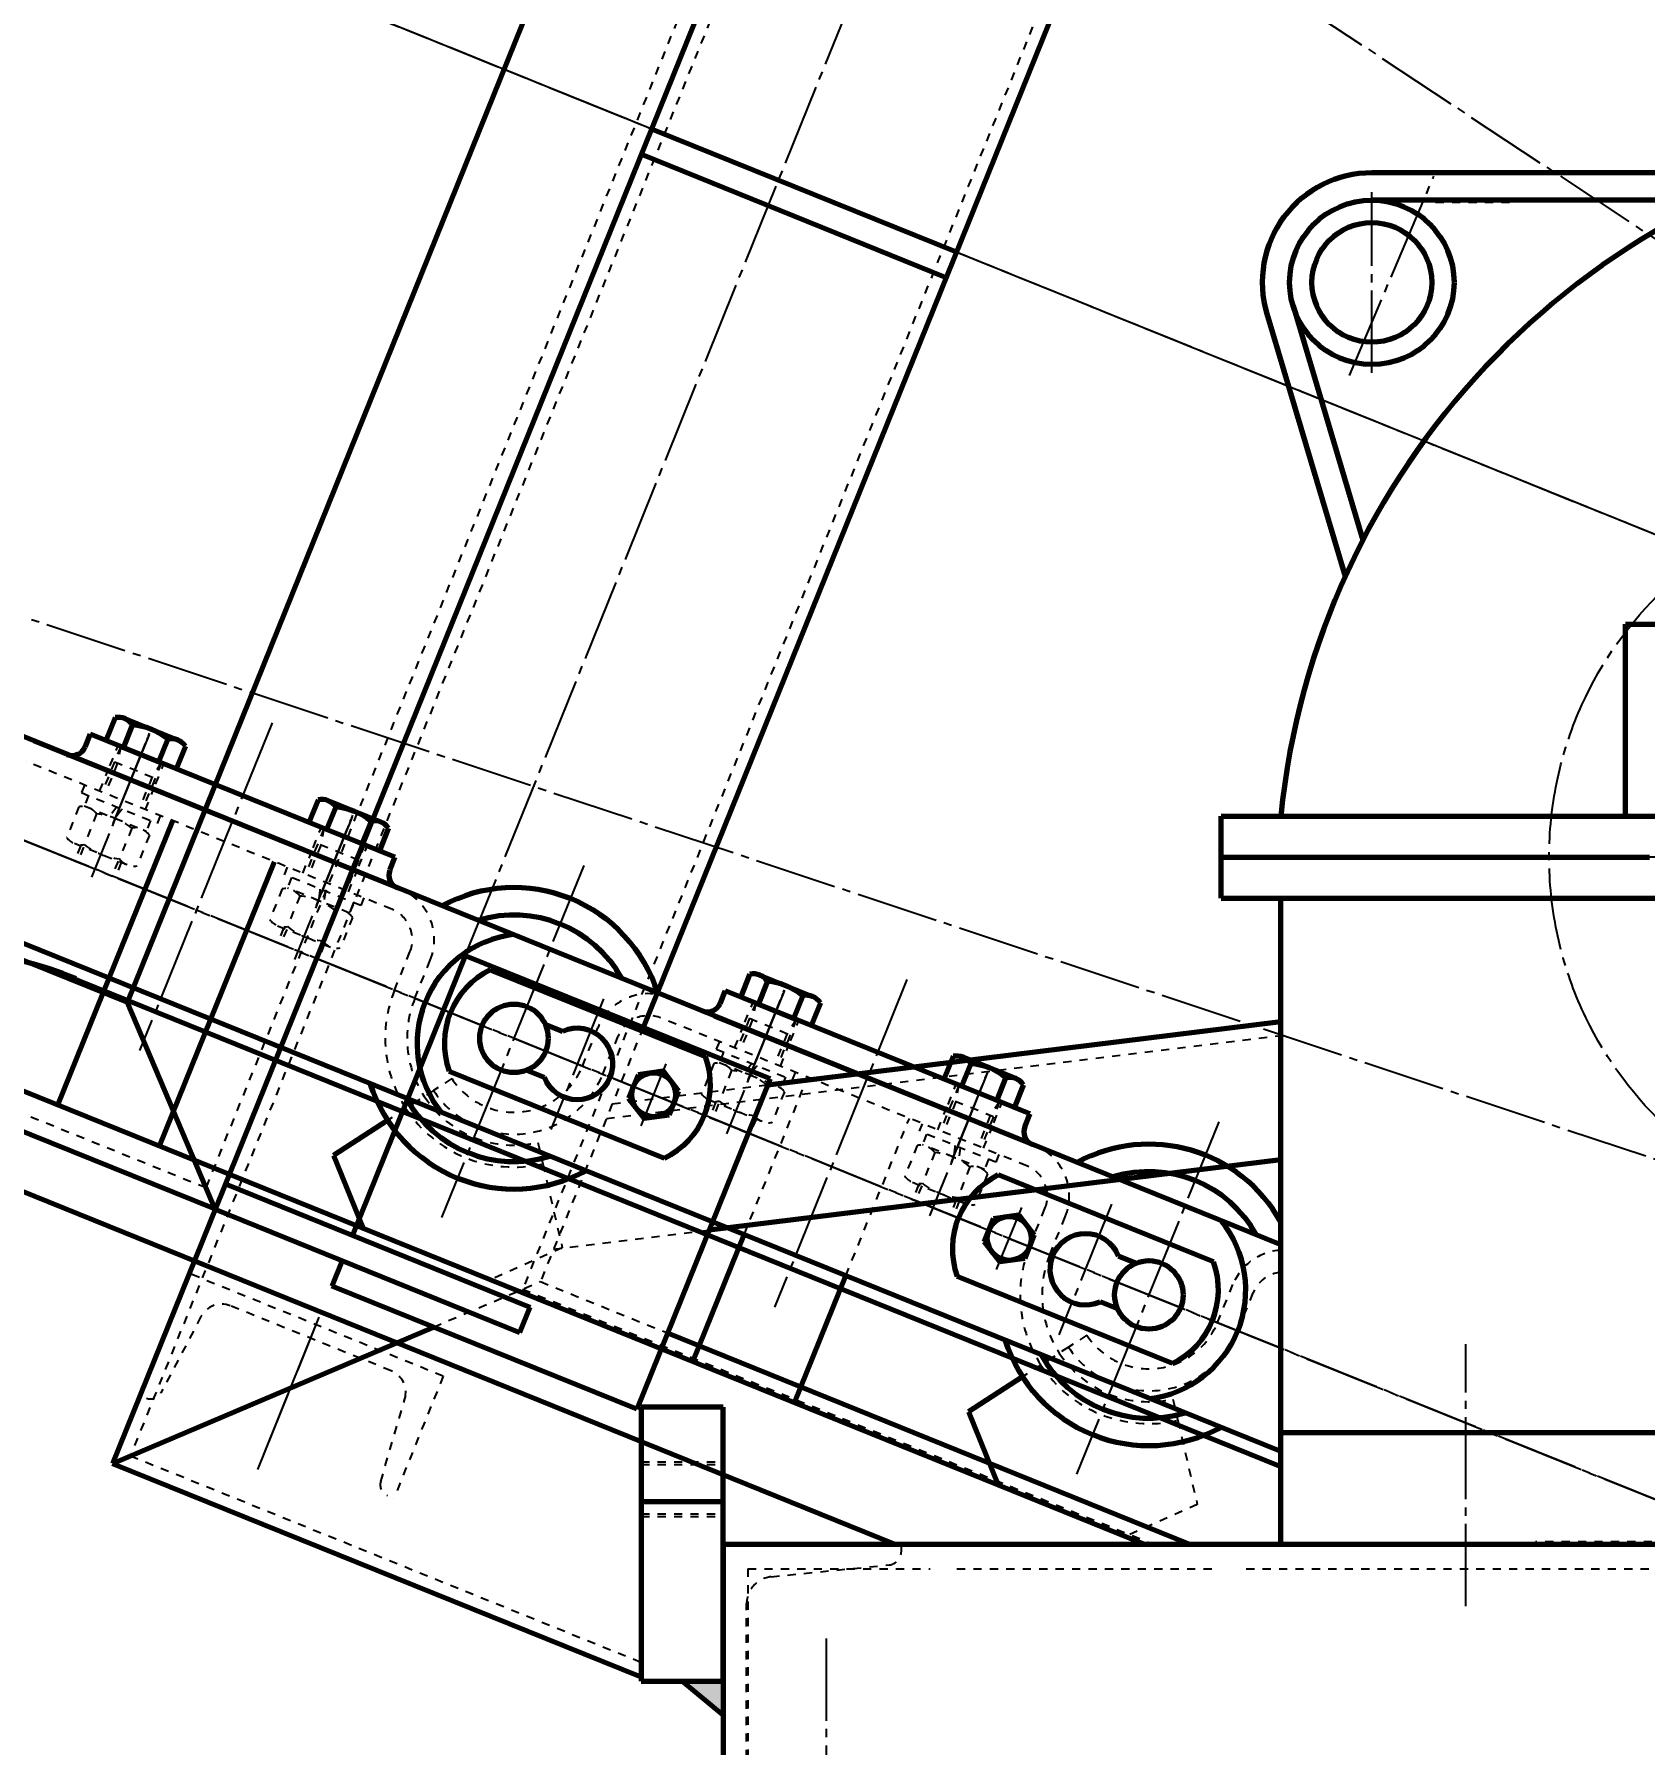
# Model space of a CAD drawing. Header units: millimetres. Extents: x 39335 to 110675, y -13954 to 36506.
# Drawn here: x 54198 to 54786, y 24621 to 25245 of the extents above; entities that cross this region are included whole.
import ezdxf

# ---------------------------------------------------------------- set-up
doc = ezdxf.new("R2010")
doc.units = ezdxf.units.MM
doc.linetypes.add('EB_DASH', pattern=[6, 3, -3])
doc.linetypes.add('EB_DASHDOT', pattern=[39, 30, -3, 3, -3])
for name, color, linetype, lineweight in [('CAXA0', 7, 'Continuous', 70), ('CAXA1', 1, 'EB_DASHDOT', 25), ('CAXA2', 6, 'EB_DASH', 25), ('CAXA4', 3, 'Continuous', 25), ('CAXAnew1', 7, 'Continuous', 70)]:
    doc.layers.add(name, color=color, linetype=linetype, lineweight=lineweight)
doc.styles.add('\\M+5B1EA\\M+5D7BC', font='', dxfattribs={"width": 0.667})
doc.styles.get('\\M+5B1EA\\M+5D7BC').set_extended_font_data('FangSong_GB2312')
doc.dimstyles.new('\\M+5B1EA\\M+5D7BC', dxfattribs={"dimscale": 35, "dimtxt": 3.5, "dimasz": 4, "dimexe": 2, "dimexo": 0, "dimtad": 1, "dimdec": 1, "dimdsep": 46, "dimtxsty": '\\M+5B1EA\\M+5D7BC', "dimcen": 0, "dimdle": 6, "dimazin": 2, "dimtfac": 1, "dimtdec": 1, "dimtmove": 0, "dimatfit": 3, "dimfxl": 0, "dimtolj": 1, "dimtzin": 0, "dimarcsym": 0})

# ---------------------------------------------------------------- blocks, each defined once
blk = doc.blocks.new('CAXBLOCK16', base_point=(-10473.19, 7372.22))
at = {"layer": 'CAXA1', "linetype": 'EB_DASHDOT', "lineweight": 25}
for p, q in [((-11038.53, 7755.39), (-10150.05, 7167.66)), ((-11278.02, 7262.93), (-10267.11, 6926.96))]:
    blk.add_line(p, q, dxfattribs=at)
blk.add_circle((-10224.53, 7055.07), 135, dxfattribs=at)
blk = doc.blocks.new('*D280')
at = {"layer": 'CAXA4', "color": 0, "lineweight": -2, "transparency": 16777216}
for p, q in [((53916.93, 25415.93), (53916.93, 26680.95)), ((76546.38, 19446.79), (76546.38, 26680.95)), ((54056.93, 26610.95), (76406.38, 26610.95))]:
    blk.add_line(p, q, dxfattribs=at)
at = {"layer": 'CAXA4', "color": 0, "transparency": 16777216}
for points in [[(54056.93, 26634.28), (54056.93, 26587.61), (53916.93, 26610.95)], [(76406.38, 26634.28), (76406.38, 26587.61), (76546.38, 26610.95)]]:
    blk.add_solid(points, dxfattribs=at)
at = {"layer": 'DEFPOINTS', "color": 0, "transparency": 16777216}
for p in [(76546.38, 26610.95), (53916.93, 25415.93), (76546.38, 19446.79)]:
    blk.add_point(p, dxfattribs=at)
at = {"layer": 'CAXA4', "color": 0, "transparency": 16777216, "insert": (65231.66, 26695.37), "char_height": 122.5, "attachment_point": 5, "style": '\\M+5B1EA\\M+5D7BC'}
blk.add_mtext('\\A1;\\fFangSong_GB2312;22630', dxfattribs=at)
blk = doc.blocks.new('CAXBLOCK121', base_point=(-10782.26, 6867.54))
at = {"layer": 'CAXA1', "linetype": 'EB_DASHDOT', "lineweight": 25}
for p in [(-10828.75, 6837.03), (-10818.26, 6862.99)]:
    blk.add_line(p, (-10808.52, 6887.1), dxfattribs=at)
at = {"layer": 'CAXA2'}
for p, q in [((-10856, 6903.05), (-10873.98, 6858.54)), ((-10763.28, 6865.59), (-10856, 6903.05)), ((-10851.7, 6887.34), (-10866.32, 6859.53)), ((-10782.26, 6867.54), (-10841, 6891.27)), ((-10763.28, 6865.59), (-10781.27, 6821.08)), ((-10786.1, 6827.12), (-10777.29, 6857.28))]:
    blk.add_line(p, q, dxfattribs=at)
for centre, radius, start, end in [((-10844.18, 6883.39), 8.5, 68, 152.28941), ((-10785.45, 6859.66), 8.5, 343.71059, 68), ((-10870.03, 6861.48), 4.2, 248, 332.28941), ((-10782.07, 6825.94), 4.2, 163.71059, 248)]:
    blk.add_arc(centre, radius, start, end, dxfattribs=at)
blk = doc.blocks.new('CAXBLOCK122', base_point=(-9565.53, 6849.57))
at = {"layer": 'CAXA0', "linetype": 'Continuous', "lineweight": 25}
blk.add_hatch(color=256, dxfattribs=at).paths.add_polyline_path([(-10661.03, 6741.9), (-10676.03, 6754.32), (-10661.03, 6754.32)], flags=0)
at = {"layer": 'CAXA0'}
for p, q in [((-10276.19, 7304.8), (-10424.29, 7304.8)), ((-10299.74, 7294.8), (-10424.29, 7294.8)), ((-10453.04, 7256.24), (-10427.59, 7170.75)), ((-10462.63, 7253.39), (-10434.05, 7157.41)), ((-10331.66, 7140.08), (-10273.2, 7140.08)), ((-10331.66, 7070.03), (-10331.66, 7140.08)), ((-10479.33, 7040.11), (-10479.33, 7070.03)), ((-10479.33, 7070.03), (-10320.56, 7070.03)), ((-10479.33, 7055.07), (-10322.89, 7055.07)), ((-10479.33, 7040.11), (-10320.56, 7040.11)), ((-10457.53, 6845.07), (-10457.53, 7040.11)), ((-10661.03, 6854.32), (-10691.03, 6854.32)), ((-10691.03, 6854.32), (-10691.03, 6754.32)), ((-10661.03, 6754.32), (-10661.03, 6854.32)), ((-10457.53, 6805.07), (-10457.53, 6845.07)), ((-10457.53, 6845.07), (-9961.03, 6845.07)), ((-10661.03, 6819.68), (-10691.03, 6819.68)), ((-10661.03, 6804.32), (-9301.03, 6804.32)), ((-10661.03, 6804.32), (-10661.03, 6205.03)), ((-10691.03, 6754.32), (-10661.03, 6754.32)), ((-10661.03, 6741.9), (-10676.03, 6754.32))]:
    blk.add_line(p, q, dxfattribs=at)
for radius in [30, 21.85]:
    blk.add_circle((-10424.29, 7264.8), radius, dxfattribs=at)
for centre, radius, start, end in [((-10178.47, 7041.9), 280.47, 99.24871, 174.24446), ((-10424.29, 7264.8), 40, 90, 196.57905)]:
    blk.add_arc(centre, radius, start, end, dxfattribs=at)
at = {"layer": 'CAXA1', "linetype": 'EB_DASHDOT', "lineweight": 25}
for p, q in [((-10432.49, 7230.87), (-10401.62, 7303.59)), ((-10424.29, 7231.8), (-10424.29, 7297.8)), ((-10123.17, 7055.07), (-10325.89, 7055.07)), ((-10623.53, 6769.82), (-10623.53, 6193.03))]:
    blk.add_line(p, q, dxfattribs=at)
at = {"layer": 'CAXA1'}
blk.add_line((-10390.03, 6781.64), (-10390.03, 6877.31), dxfattribs=at)
at = {"layer": 'CAXA2'}
for p, q in [((-10374.01, 7294), (-10401.4, 7294)), ((-10691.03, 6834.32), (-10661.03, 6834.32)), ((-10691.03, 6833.32), (-10661.03, 6833.32)), ((-10691.03, 6815.32), (-10661.03, 6815.32)), ((-10691.03, 6814.32), (-10661.03, 6814.32)), ((-10661.03, 6804.32), (-10596.03, 6804.32)), ((-10661.03, 6804.32), (-10596.03, 6804.32)), ((-10596.03, 6801.67), (-10596.03, 6804.32)), ((-9476.03, 6805.07), (-10364.57, 6805.07)), ((-10652.03, 6795.32), (-10652.03, 6205.03)), ((-10652.03, 6795.32), (-10585.54, 6795.32)), ((-10643.52, 6792.4), (-10600.53, 6796.7)), ((-10575.74, 6795.32), (-10479.98, 6795.32)), ((-10470.18, 6795.32), (-9310.03, 6795.32)), ((-10652.53, 6666.2), (-10652.53, 6782.45))]:
    blk.add_line(p, q, dxfattribs=at)
for centre, radius, start, end in [((-10601.03, 6801.67), 5, 275.71059, 0), ((-10642.53, 6782.45), 10, 95.71059, 180)]:
    blk.add_arc(centre, radius, start, end, dxfattribs=at)
blk = doc.blocks.new('CAXBLOCK34', base_point=(-8741.03, 6119.08))
at = {"layer": 'CAXA0'}
for p, q in [((-10524.37, 7723.87), (-10883.99, 6833.77)), ((-10878.58, 7001.99), (-10599.88, 7691.82)), ((-10413.11, 7678.91), (-10690.32, 6992.8)), ((-10687.19, 7320.88), (-10575.93, 7275.92)), ((-10690.94, 7311.6), (-10579.67, 7266.65)), ((-10457.53, 6913.54), (-11201.27, 7214.04)), ((-10457.53, 6913.54), (-11201.27, 7214.04)), ((-10457.53, 6838.05), (-11227.5, 7149.13)), ((-10457.53, 6838.05), (-11227.5, 7149.13)), ((-10892.15, 7099.92), (-10894.02, 7095.29)), ((-10878.58, 7001.99), (-11095.54, 7089.65)), ((-10784.63, 7045.7), (-10895.89, 7090.65)), ((-10846.53, 6926.49), (-11171.05, 7057.6)), ((-10780.88, 7054.97), (-10782.76, 7050.34)), ((-10755.22, 7019.02), (-10796.43, 6917.03)), ((-10643.96, 6974.07), (-10755.22, 7019.02)), ((-10746.08, 7013.95), (-10667.53, 6982.21)), ((-10660.35, 7006.27), (-10662.22, 7001.64)), ((-10846.53, 6926.49), (-10878.58, 7001.99)), ((-10726.06, 6993.99), (-10719.67, 6991.41)), ((-10664.1, 6997), (-10552.83, 6952.05)), ((-10644.81, 6971.97), (-10457.53, 6995.03)), ((-10761.06, 6976.86), (-10682.51, 6945.12)), ((-10732.8, 6977.31), (-10726.41, 6974.72)), ((-10692.17, 6975.58), (-10695.63, 6967.01)), ((-10643.96, 6974.07), (-10692.66, 6853.53)), ((-10683.02, 6976.86), (-10692.17, 6975.58)), ((-10677.33, 6969.58), (-10683.02, 6976.86)), ((-10680.79, 6961.02), (-10677.33, 6969.58)), ((-10695.63, 6967.01), (-10689.94, 6959.73)), ((-10689.94, 6959.73), (-10680.79, 6961.02)), ((-10549.09, 6961.32), (-10550.96, 6956.68)), ((-10666.23, 6918.95), (-10457.53, 6944.65)), ((-10482.09, 6907.29), (-10560.64, 6939.03)), ((-10842.79, 6935.76), (-10731.52, 6890.81)), ((-10846.53, 6926.49), (-10735.27, 6881.54)), ((-10562.36, 6923.13), (-10553.21, 6924.42)), ((-10553.21, 6924.42), (-10547.53, 6917.14)), ((-10565.82, 6914.57), (-10562.36, 6923.13)), ((-10560.13, 6907.29), (-10565.82, 6914.57)), ((-10547.53, 6917.14), (-10550.99, 6908.57)), ((-10800.17, 6907.76), (-10803.92, 6898.49)), ((-10550.99, 6908.57), (-10560.13, 6907.29)), ((-10510.35, 6906.84), (-10516.74, 6909.42)), ((-10497.07, 6870.2), (-10575.63, 6901.94)), ((-10692.66, 6853.53), (-10803.92, 6898.49)), ((-10735.27, 6881.54), (-10731.52, 6890.81)), ((-10517.09, 6890.15), (-10523.48, 6892.73)), ((-10883.99, 6833.77), (-10766.83, 6883.5)), ((-10681.42, 6881.35), (-10490.77, 6804.32)), ((-10883.99, 6833.77), (-10691.03, 6755.81))]:
    blk.add_line(p, q, dxfattribs=at)
at = {"layer": 'CAXA0', "color": 4}
for p, q in [((-10907.53, 7014.46), (-10457.53, 6832.65)), ((-11049.54, 6986.64), (-10598.3, 6804.32))]:
    blk.add_line(p, q, dxfattribs=at)
at = {"layer": 'CAXA0'}
for centre, radius in [((-10737.47, 6988.9), 12.5), ((-10686.48, 6968.3), 8), ((-10556.67, 6915.85), 8), ((-10505.68, 6895.25), 12.5)]:
    blk.add_circle(centre, radius, dxfattribs=at)
for centre, radius, start, end in [((-10898.66, 7097.16), 5, 248, 338), ((-10778.12, 7048.46), 5, 158, 248), ((-10737.47, 6988.9), 55, 17.5212, 118.4788), ((-10737.47, 6988.9), 45, 29.05756, 106.94244), ((-10732.84, 6987.03), 40, 96.95502, 219.04498), ((-10732.84, 6987.03), 30, 116.18969, 199.81031), ((-10666.86, 7003.51), 5, 248, 338), ((-10714.34, 6979.55), 13, 201.81306, 114.18694), ((-10695.75, 6972.04), 30, 296.18969, 19.81031), ((-10737.47, 6988.9), 55, 197.5212, 298.4788), ((-10737.47, 6988.9), 45, 209.05756, 286.94244), ((-10546.33, 6954.81), 5, 158, 248), ((-10505.68, 6895.25), 55, 28.90276, 118.4788), ((-10547.4, 6912.11), 30, 116.18969, 199.81031), ((-10505.68, 6895.25), 45, 29.05756, 106.94244), ((-10510.31, 6897.12), 40, 276.95502, 39.04498), ((-10528.81, 6904.59), 13, 21.81306, 294.18694), ((-10510.31, 6897.12), 30, 296.18969, 19.81031), ((-10505.68, 6895.25), 55, 197.5212, 298.4788), ((-10505.68, 6895.25), 45, 209.05756, 286.94244)]:
    blk.add_arc(centre, radius, start, end, dxfattribs=at)
at = {"layer": 'CAXA0', "color": 4}
blk.add_arc((-10953.48, 6871.67), 150, 68, 129.74911, dxfattribs=at)
at = {"layer": 'CAXA1', "linetype": 'EB_DASHDOT', "lineweight": 25}
for p, q in [((-10755.22, 7019.02), (-10471.8, 7720.52)), ((-11421.98, 7617.75), (-9704.68, 6923.92)), ((-11029.32, 7459.11), (5218.91, 894.39)), ((-10883.17, 7068.74), (-10870.44, 7100.27)), ((-10883.74, 7067.35), (-10871, 7098.88)), ((-10809.56, 7037.38), (-10796.83, 7068.91)), ((-10809, 7038.77), (-10796.26, 7070.3)), ((-10651.38, 6975.09), (-10638.64, 7006.61)), ((-10651.94, 6973.7), (-10639.2, 7005.22)), ((-10577.77, 6943.73), (-10565.03, 6975.26)), ((-10577.2, 6945.12), (-10564.47, 6976.65)), ((-10676.28, 6964.18), (-10696.68, 6972.42)), ((-10831, 6831.47), (-10808.52, 6887.1))]:
    blk.add_line(p, q, dxfattribs=at)
at = {"layer": 'CAXA1'}
for p, q in [((-11375.05, 7598.79), (5218.91, 894.39)), ((-11086.22, 7482.09), (-10656.82, 7308.61)), ((-11315.81, 7222.56), (4681.86, 759.08)), ((-10205.6, 6774.01), (-11251.26, 7196.48)), ((-10205.6, 6774.01), (-11251.26, 7196.48)), ((-10870.64, 7099.76), (-10891.68, 7047.69)), ((-10825.78, 7104.01), (-10874.09, 6984.45)), ((-10796.47, 7069.79), (-10817.51, 7017.72)), ((-10711.98, 7052.01), (-10763.91, 6923.47)), ((-10638.85, 7006.11), (-10659.88, 6954.04)), ((-10593.99, 7010.36), (-10642.3, 6890.79)), ((-10704.71, 7003.27), (-10723.98, 6955.56)), ((-10691.06, 6956.95), (-10681.9, 6979.64)), ((-10564.67, 6976.14), (-10585.71, 6924.07)), ((-10480.18, 6958.36), (-10532.11, 6829.82)), ((-10561.26, 6904.5), (-10552.09, 6927.2)), ((-10519.27, 6928.35), (-10538.54, 6880.64))]:
    blk.add_line(p, q, dxfattribs=at)
at = {"layer": 'CAXA2'}
for p, q in [((-10519.74, 7721.99), (-10877.48, 6836.53)), ((-10849.71, 6934.63), (-10532.18, 7720.55)), ((-10417.75, 7680.79), (-10734.29, 6897.32)), ((-10881.02, 7095.43), (-10887.76, 7078.74)), ((-10884.94, 7088.39), (-10881.95, 7095.8)), ((-10881.02, 7095.43), (-10882.16, 7089.42)), ((-10782.06, 7036.04), (-10915.58, 7089.98)), ((-10888.69, 7079.11), (-10884.94, 7088.39)), ((-10882.16, 7089.42), (-10886.65, 7078.29)), ((-10883.27, 7089.87), (-10868.43, 7083.87)), ((-10866.19, 7089.44), (-10872.93, 7072.75)), ((-10866.19, 7089.44), (-10869.55, 7084.32)), ((-10868.26, 7081.64), (-10865.26, 7089.06)), ((-10894.25, 7081.36), (-10895.38, 7078.58)), ((-10869.55, 7084.32), (-10874.04, 7073.2)), ((-10872, 7072.37), (-10868.26, 7081.64)), ((-10895.38, 7078.58), (-10867.56, 7067.34)), ((-10892.78, 7077.53), (-10894.32, 7073.73)), ((-10896.24, 7073.4), (-10900.75, 7062.23)), ((-10889.81, 7070.81), (-10894.33, 7059.63)), ((-10894.32, 7073.73), (-10871.69, 7064.59)), ((-10882.45, 7073.36), (-10885.01, 7069.97)), ((-10880.82, 7072.13), (-10883.04, 7069.17)), ((-10880.49, 7072.56), (-10880.82, 7072.13)), ((-10870.16, 7068.39), (-10871.69, 7064.59)), ((-10867.56, 7067.34), (-10866.44, 7070.12)), ((-10876.96, 7065.62), (-10881.48, 7054.44)), ((-10870.54, 7063.02), (-10875.06, 7051.84)), ((-10806.85, 7065.46), (-10813.59, 7048.77)), ((-10810.77, 7058.42), (-10807.77, 7065.84)), ((-10806.85, 7065.46), (-10807.98, 7059.45)), ((-10849.85, 6934.3), (-11163.24, 7060.92)), ((-10878.65, 7052.19), (-10897.92, 7059.98)), ((-10895.71, 7059.08), (-10897.88, 7053.71)), ((-10894.59, 7058.63), (-10896.77, 7053.26)), ((-10814.52, 7049.15), (-10810.77, 7058.42)), ((-10807.98, 7059.45), (-10812.48, 7048.32)), ((-10794.26, 7053.9), (-10809.09, 7059.9)), ((-10792.01, 7059.47), (-10798.75, 7042.78)), ((-10792.01, 7059.47), (-10795.37, 7054.35)), ((-10794.08, 7051.68), (-10791.08, 7059.09)), ((-10897.88, 7053.71), (-10883.04, 7047.71)), ((-10881.98, 7053.54), (-10884.16, 7048.16)), ((-10880.87, 7053.09), (-10883.04, 7047.71)), ((-10821.2, 7048.61), (-10820.08, 7051.39)), ((-10795.37, 7054.35), (-10799.87, 7043.23)), ((-10797.83, 7042.4), (-10794.08, 7051.68)), ((-10822.06, 7043.44), (-10826.58, 7032.26)), ((-10793.39, 7037.37), (-10821.2, 7048.61)), ((-10818.61, 7047.56), (-10820.14, 7043.76)), ((-10797.52, 7034.62), (-10820.14, 7043.76)), ((-10808.35, 7042.85), (-10808.8, 7039.18)), ((-10808.28, 7043.39), (-10808.35, 7042.85)), ((-10815.64, 7040.84), (-10820.15, 7029.66)), ((-10806.31, 7042.6), (-10806.83, 7038.38)), ((-10795.98, 7038.42), (-10797.52, 7034.62)), ((-10792.26, 7040.16), (-10793.39, 7037.37)), ((-10802.79, 7035.65), (-10807.31, 7024.47)), ((-10796.37, 7033.05), (-10800.88, 7021.88)), ((-10823.75, 7030.01), (-10804.48, 7022.23)), ((-10821.53, 7029.12), (-10823.7, 7023.74)), ((-10820.42, 7028.67), (-10822.59, 7023.29)), ((-10808.87, 7017.74), (-10823.7, 7023.74)), ((-10807.81, 7023.57), (-10809.98, 7018.19)), ((-10806.7, 7023.12), (-10808.87, 7017.74)), ((-10781.05, 7006.51), (-10775.43, 7020.41)), ((-10773.64, 7003.51), (-10768.02, 7017.42)), ((-10649.22, 7001.78), (-10655.97, 6985.09)), ((-10653.15, 6994.74), (-10650.15, 7002.15)), ((-10649.22, 7001.78), (-10650.36, 6995.77)), ((-10690.32, 6992.8), (-10727.78, 6900.08)), ((-10550.27, 6942.38), (-10683.78, 6996.33)), ((-10656.89, 6985.46), (-10653.15, 6994.74)), ((-10650.36, 6995.77), (-10654.85, 6984.64)), ((-10651.47, 6996.21), (-10636.64, 6990.22)), ((-10634.39, 6995.78), (-10641.13, 6979.09)), ((-10634.39, 6995.78), (-10637.75, 6990.67)), ((-10636.46, 6987.99), (-10633.46, 6995.41)), ((-10712.44, 6978.79), (-10706.82, 6992.69)), ((-10705.02, 6975.79), (-10699.4, 6989.7)), ((-10703.7, 6959.68), (-10457.53, 6989.99)), ((-10662.46, 6987.71), (-10663.58, 6984.93)), ((-10637.75, 6990.67), (-10642.25, 6979.54)), ((-10640.21, 6978.72), (-10636.46, 6987.99)), ((-10663.58, 6984.93), (-10635.77, 6973.69)), ((-10660.99, 6983.88), (-10662.52, 6980.08)), ((-10760.12, 6974.19), (-10766.83, 6969.84)), ((-10664.44, 6979.75), (-10668.96, 6968.57)), ((-10658.02, 6977.16), (-10662.53, 6965.98)), ((-10662.52, 6980.08), (-10639.9, 6970.94)), ((-10653.42, 6917.19), (-10630.2, 6974.68)), ((-10650.66, 6979.71), (-10653.21, 6976.32)), ((-10649.02, 6978.47), (-10651.24, 6975.52)), ((-10648.69, 6978.91), (-10649.02, 6978.47)), ((-10638.36, 6974.74), (-10639.9, 6970.94)), ((-10635.77, 6973.69), (-10634.64, 6976.47)), ((-10766.83, 6969.84), (-10783.6, 6958.94)), ((-10701.56, 6964.98), (-10644.81, 6971.97)), ((-10645.17, 6971.97), (-10649.69, 6960.79)), ((-10638.74, 6969.37), (-10643.26, 6958.19)), ((-10575.05, 6971.81), (-10581.79, 6955.12)), ((-10578.97, 6964.77), (-10575.98, 6972.18)), ((-10575.05, 6971.81), (-10576.18, 6965.8)), ((-10646.86, 6958.54), (-10666.13, 6966.33)), ((-10663.91, 6965.43), (-10666.08, 6960.05)), ((-10662.8, 6964.98), (-10664.97, 6959.61)), ((-10582.72, 6955.49), (-10578.97, 6964.77)), ((-10576.18, 6965.8), (-10580.68, 6954.67)), ((-10562.46, 6960.25), (-10577.3, 6966.25)), ((-10560.21, 6965.82), (-10566.96, 6949.13)), ((-10560.21, 6965.82), (-10563.58, 6960.7)), ((-10562.28, 6958.02), (-10559.29, 6965.44)), ((-10666.08, 6960.05), (-10651.25, 6954.06)), ((-10650.19, 6959.89), (-10652.36, 6954.51)), ((-10649.07, 6959.44), (-10651.25, 6954.06)), ((-10616.33, 6902.21), (-10593.11, 6959.69)), ((-10589.41, 6954.96), (-10588.28, 6957.74)), ((-10563.58, 6960.7), (-10568.07, 6949.58)), ((-10566.03, 6948.75), (-10562.28, 6958.02)), ((-10728.7, 6950.9), (-10726.9, 6943.1)), ((-10590.27, 6949.78), (-10594.78, 6938.61)), ((-10561.59, 6943.72), (-10589.41, 6954.96)), ((-10586.81, 6953.91), (-10588.35, 6950.11)), ((-10565.72, 6940.97), (-10588.35, 6950.11)), ((-10576.55, 6949.19), (-10577, 6945.53)), ((-10576.48, 6949.74), (-10576.55, 6949.19)), ((-10726.9, 6943.1), (-10719.83, 6912.46)), ((-10583.84, 6947.19), (-10588.36, 6936.01)), ((-10574.52, 6948.94), (-10575.03, 6944.73)), ((-10564.19, 6944.77), (-10565.72, 6940.97)), ((-10560.47, 6946.5), (-10561.59, 6943.72)), ((-10570.99, 6942), (-10575.51, 6930.82)), ((-10564.57, 6939.4), (-10569.09, 6928.22)), ((-10591.95, 6936.36), (-10572.68, 6928.57)), ((-10589.73, 6935.46), (-10591.91, 6930.09)), ((-10588.62, 6935.01), (-10590.79, 6929.64)), ((-10577.07, 6924.09), (-10591.91, 6930.09)), ((-10576.01, 6929.92), (-10578.18, 6924.54)), ((-10574.9, 6929.47), (-10577.07, 6924.09)), ((-10549.26, 6912.85), (-10543.64, 6926.76)), ((-10722.98, 6911.97), (-10666.23, 6918.95)), ((-10541.84, 6909.86), (-10536.22, 6923.77)), ((-10719.83, 6912.46), (-10746.14, 6900.72)), ((-10766.83, 6883.5), (-10727.78, 6900.08)), ((-10727.78, 6900.08), (-10681.42, 6881.35)), ((-10734.29, 6897.32), (-10504.12, 6804.32)), ((-10480.64, 6885.13), (-10475.03, 6899.04)), ((-10473.23, 6882.14), (-10467.61, 6896.04)), ((-10528.32, 6880.54), (-10535.03, 6876.19)), ((-10535.03, 6876.19), (-10551.81, 6865.29)), ((-10496.91, 6857.25), (-10495.11, 6849.45)), ((-10495.11, 6849.45), (-10488.03, 6818.8)), ((-10877.48, 6836.53), (-10691.03, 6761.2)), ((-10488.03, 6818.8), (-10514.34, 6807.07))]:
    blk.add_line(p, q, dxfattribs=at)
for centre, radius, start, end in [((-10895.03, 7067.14), 6.38, 35.13277, 100.86723), ((-10892, 7046.91), 24, 51.22135, 84.77865), ((-10895.53, 7065.9), 6.38, 215.13277, 280.86723), ((-10875.76, 7059.35), 6.38, 35.13277, 100.86723), ((-10879.3, 7078.34), 24, 231.22135, 264.77865), ((-10876.26, 7058.11), 6.38, 215.13277, 280.86723), ((-10820.86, 7037.17), 6.38, 35.13277, 100.86723), ((-10786.56, 7024.91), 20, 338, 68), ((-10817.82, 7016.94), 24, 51.22135, 84.77865), ((-10821.36, 7035.93), 6.38, 215.13277, 280.86723), ((-10801.59, 7029.38), 6.38, 35.13277, 100.86723), ((-10786.56, 7024.91), 12, 338, 68), ((-10805.12, 7048.37), 24, 231.22135, 264.77865), ((-10802.09, 7028.14), 6.38, 215.13277, 280.86723), ((-10737.47, 6988.9), 47, 158, 213), ((-10737.47, 6988.9), 39, 158, 213), ((-10688.28, 6985.2), 20, 68, 158), ((-10688.28, 6985.2), 12, 68, 158), ((-10737.47, 6988.9), 35, 213, 338), ((-10737.47, 6988.9), 27, 213, 338), ((-10663.24, 6973.48), 6.38, 35.13277, 100.86723), ((-10660.2, 6953.26), 24, 51.22135, 84.77865), ((-10663.74, 6972.25), 6.38, 215.13277, 280.86723), ((-10643.97, 6965.7), 6.38, 35.13277, 100.86723), ((-10737.47, 6988.9), 47, 213, 283), ((-10737.47, 6988.9), 39, 213, 283), ((-10647.5, 6984.69), 24, 231.22135, 264.77865), ((-10644.46, 6964.46), 6.38, 215.13277, 280.86723), ((-10589.06, 6943.51), 6.38, 35.13277, 100.86723), ((-10554.76, 6931.26), 20, 338, 68), ((-10586.03, 6923.29), 24, 51.22135, 84.77865), ((-10589.56, 6942.28), 6.38, 215.13277, 280.86723), ((-10569.79, 6935.73), 6.38, 35.13277, 100.86723), ((-10554.76, 6931.26), 12, 338, 68), ((-10573.33, 6954.72), 24, 231.22135, 264.77865), ((-10570.29, 6934.49), 6.38, 215.13277, 280.86723), ((-10505.68, 6895.25), 47, 158, 213), ((-10505.68, 6895.25), 39, 158, 213), ((-10456.48, 6891.55), 20, 93.00216, 158), ((-10456.48, 6891.55), 12, 95.00769, 158), ((-10505.68, 6895.25), 35, 213, 338), ((-10505.68, 6895.25), 27, 213, 338), ((-10505.68, 6895.25), 47, 213, 283), ((-10505.68, 6895.25), 39, 213, 283)]:
    blk.add_arc(centre, radius, start, end, dxfattribs=at)
at = {"layer": 'CAXAnew1', "color": 7}
for p, q in [((-10883.09, 7105.95), (-10886.45, 7097.62)), ((-10879.49, 7105.6), (-10860.22, 7097.81)), ((-10780.88, 7054.97), (-10892.15, 7099.92)), ((-10876.66, 7103.35), (-10880.03, 7095.03)), ((-10779.07, 7043.45), (-10912.58, 7097.4)), ((-10881.02, 7095.43), (-10866.19, 7089.44)), ((-10863.82, 7098.16), (-10867.18, 7089.84)), ((-10857.39, 7095.57), (-10860.76, 7087.24)), ((-10808.91, 7075.98), (-10812.28, 7067.65)), ((-10786.05, 7067.84), (-10805.32, 7075.63)), ((-10885.22, 7010.84), (-10861.99, 7068.33)), ((-10802.49, 7073.38), (-10805.85, 7065.06)), ((-10789.64, 7068.19), (-10793, 7059.87)), ((-10792.01, 7059.47), (-10806.85, 7065.46)), ((-10783.22, 7065.6), (-10786.58, 7057.27)), ((-10848.13, 6995.86), (-10824.9, 7053.34)), ((-10746.14, 6900.72), (-11024.29, 7013.11)), ((-10651.29, 7012.3), (-10654.65, 7003.97)), ((-10647.7, 7011.95), (-10628.43, 7004.16)), ((-10903.95, 6964.48), (-10885.22, 7010.84)), ((-10549.09, 6961.32), (-10660.35, 7006.27)), ((-10644.87, 7009.7), (-10648.23, 7001.38)), ((-10547.27, 6949.8), (-10680.79, 7003.74)), ((-10649.22, 7001.78), (-10634.39, 6995.78)), ((-10632.02, 7004.51), (-10635.38, 6996.19)), ((-10625.6, 7001.91), (-10628.96, 6993.59)), ((-10866.86, 6949.5), (-10848.13, 6995.86)), ((-10577.12, 6982.33), (-10580.48, 6974)), ((-10554.25, 6974.19), (-10573.52, 6981.98)), ((-10570.69, 6979.73), (-10574.06, 6971.41)), ((-10557.85, 6974.54), (-10561.21, 6966.22)), ((-10560.21, 6965.82), (-10575.05, 6971.81)), ((-10551.42, 6971.95), (-10554.78, 6963.62)), ((-10783.6, 6958.94), (-10803.27, 6946.17)), ((-10803.27, 6946.17), (-10792.5, 6919.45)), ((-10514.34, 6807.07), (-10792.5, 6919.45)), ((-10672.15, 6870.83), (-10653.42, 6917.19)), ((-10635.06, 6855.85), (-10616.33, 6902.21)), ((-10551.81, 6865.29), (-10571.48, 6852.52)), ((-10571.48, 6852.52), (-10560.7, 6825.8)), ((-10507.54, 6804.32), (-10560.7, 6825.8))]:
    blk.add_line(p, q, dxfattribs=at)
for centre, radius, start, end in [((-10881.88, 7099.68), 6.38, 35.13277, 100.86723), ((-10878.85, 7079.45), 24, 51.22135, 84.77865), ((-10862.61, 7091.89), 6.38, 35.13277, 100.86723), ((-10807.71, 7069.71), 6.38, 35.13277, 100.86723), ((-10804.67, 7049.48), 24, 51.22135, 84.77865), ((-10788.44, 7061.92), 6.38, 35.13277, 100.86723), ((-10650.09, 7006.03), 6.38, 35.13277, 100.86723), ((-10647.05, 6985.8), 24, 51.22135, 84.77865), ((-10630.82, 6998.24), 6.38, 35.13277, 100.86723), ((-10575.91, 6976.06), 6.38, 35.13277, 100.86723), ((-10572.88, 6955.83), 24, 51.22135, 84.77865), ((-10556.64, 6968.27), 6.38, 35.13277, 100.86723)]:
    blk.add_arc(centre, radius, start, end, dxfattribs=at)
at = {"layer": 'CAXA0'}
blk.add_blockref('CAXBLOCK122', (-9565.53, 6849.57), dxfattribs=at)
at = {"layer": 'CAXA2', "linetype": 'Continuous', "lineweight": 70}
blk.add_blockref('CAXBLOCK121', (-10782.26, 6867.54), dxfattribs=at)

msp = doc.modelspace()

# ---------------------------------------------------------------- block references
at = {"layer": 'CAXA0'}
for name, p in [('CAXBLOCK34', (56369.34, 24008.96)), ('CAXBLOCK16', (54637.18, 25262.1))]:
    msp.add_blockref(name, p, dxfattribs=at)

# ---------------------------------------------------------------- dimensions: what is measured, and where the dimension line sits
at = {"layer": 'CAXA4', "color": 253}
dim = msp.add_linear_dim(base=(76546.38, 26610.95), p1=(53916.93, 25415.93), p2=(76546.38, 19446.79), text='\\fFangSong_GB2312;22630', dimstyle='\\M+5B1EA\\M+5D7BC', dxfattribs=at)
dim.commit()
dim.dimension.update_dxf_attribs({"geometry": '*D280', "text_midpoint": (65231.66, 26695.37)})

doc.saveas('drawing.dxf')
